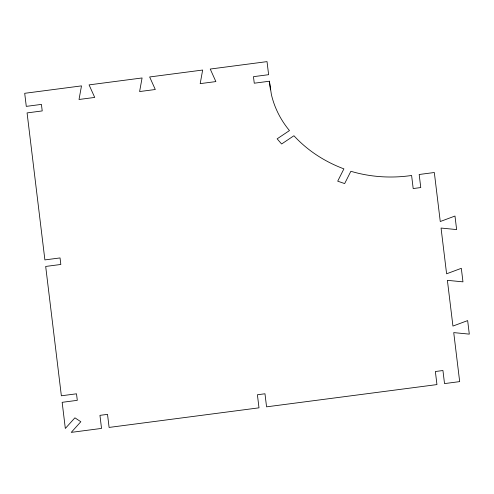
<?xml version="1.0" encoding="UTF-8"?>
<svg xmlns="http://www.w3.org/2000/svg" width="494" height="494" viewBox="0 0 494 494"><rect width="100%" height="100%" fill="white"/><g stroke="black" fill="none" stroke-linecap="round" stroke-linejoin="round"><path stroke-width="0.74" d="M269.403 81.226L254.262 83.208L253.465 76.669L268.613 74.693L267.026 61.62L210.234 69.049L215.872 81.584L200.187 83.634L202.657 70.037L149.651 76.965L155.295 89.507L139.604 91.557L142.081 77.959L89.068 84.888L94.712 97.429L79.021 99.479L81.498 85.882L24.7 93.304L26.287 106.377L41.428 104.395L42.218 110.928L27.077 112.91L44.892 259.912L60.04 257.93L60.83 264.469L45.683 266.445L61.361 395.787L76.508 393.804L77.299 400.338L62.158 402.32L65.325 428.459L74.915 417.819L80.831 421.734L71.241 432.38L101.529 428.415L99.949 415.349L107.519 414.361L109.1 427.427L258.992 407.834L257.405 394.762L264.975 393.774L266.562 406.84L436.949 384.585L435.368 371.519L442.939 370.531L444.526 383.597L459.673 381.615L453.733 332.61L469.3 334.129L467.657 320.594L452.936 326.071L447.391 280.333L462.964 281.852L461.322 268.316L446.601 273.8L441.056 228.055L456.629 229.574L454.986 216.039L440.265 221.522L434.325 172.511L419.178 174.493L420.764 187.559L413.188 188.547L411.607 175.481A125.383 108.032 -9 0 1 350.864 171.276L344.658 183.583L337.705 181.174L343.904 168.868A138.197 119.073 -9 0 1 293.936 135.745L281.611 143.995L277.14 138.826L289.465 130.583A113.206 97.54 -9 0 1 271.379 94.465L269.403 81.226L270.446 89.834"/></g></svg>
